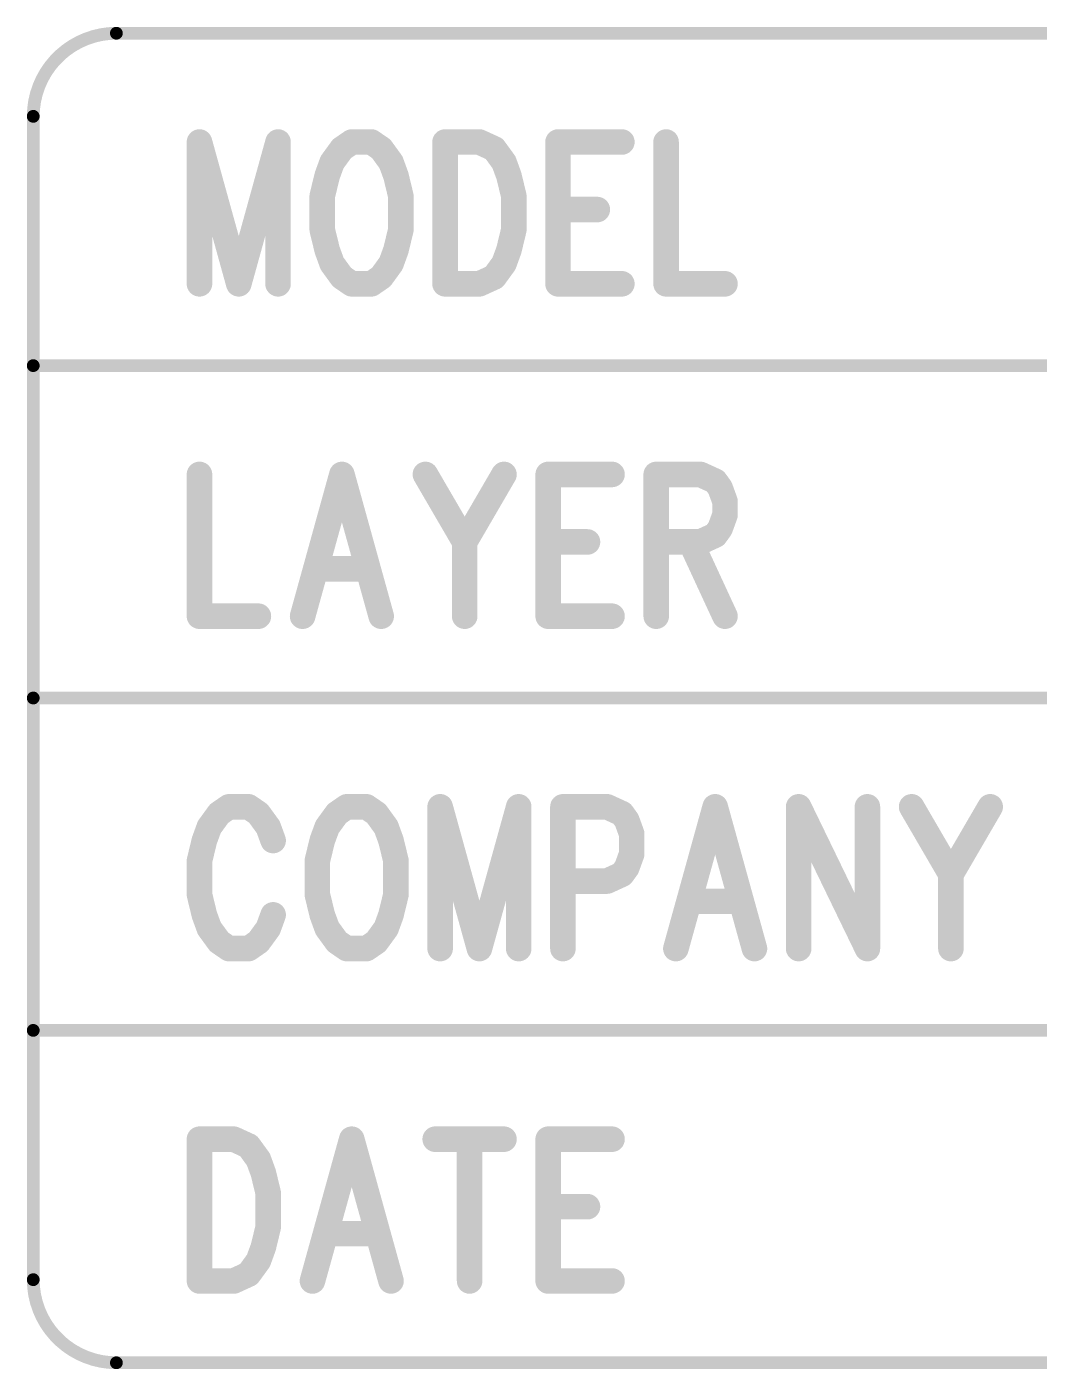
# Model space of a CAD drawing. Extents: x 100 to 156, y 84.7 to 174.
# Drawn here: x 99.95 to 107.87, y 84.65 to 95.15 of the extents above; entities that cross this region are included whole.
import ezdxf

# ---------------------------------------------------------------- set-up
doc = ezdxf.new("R2010")
doc.units = 0
doc.layers.get('0').update_dxf_attribs({"linetype": 'CONTINUOUS'})
doc.layers.add('MASK-BOTTOM_PHO', color=4, linetype='CONTINUOUS')
doc.layers.add('SILK-BOTTOM_PHO', color=5, linetype='CONTINUOUS')

# ---------------------------------------------------------------- blocks, each defined once
blk = doc.blocks.new('ROUND_1')
at = {"const_width": 0.050038}
blk.add_lwpolyline([(-0.025018, 0, 1), (0.025018, 0, 1)], format="xyb", close=True, dxfattribs=at)
blk = doc.blocks.new('ROUND_6')
at = {"const_width": 0.099948}
blk.add_lwpolyline([(-0.049974, 0, 1), (0.049974, 0, 1)], format="xyb", close=True, dxfattribs=at)

msp = doc.modelspace()

# ---------------------------------------------------------------- linework, layer by layer
at = {"layer": 'MASK-BOTTOM_PHO', "const_width": 0.100076}
for points in [[(100.65004, 95.099886, 0.4142136), (100.000054, 94.4499)], [(100.000054, 85.350096, 0.4142136), (100.65004, 84.70011)]]:
    msp.add_lwpolyline(points, format="xyb", dxfattribs=at)
at = {"layer": 'MASK-BOTTOM_PHO'}
for points, const_width in [([(155.24988, 95.099886), (100.65004, 95.099886)], 0.100076), ([(100.000054, 94.4499), (100.000054, 85.350096)], 0.100076), ([(101.300026, 94.248986), (101.300026, 93.139768)], 0.199898), ([(101.300026, 94.248986), (101.607366, 93.139768)], 0.199898), ([(101.914452, 94.248986), (101.607366, 93.139768)], 0.199898), ([(101.914452, 94.248986), (101.914452, 93.139768)], 0.199898), ([(102.413816, 94.196154), (102.337108, 94.09049)], 0.199898), ([(102.490778, 94.248986), (102.413816, 94.196154)], 0.199898), ([(102.644194, 94.248986), (102.490778, 94.248986)], 0.199898), ([(102.721156, 94.196154), (102.644194, 94.248986)], 0.199898), ([(102.797864, 94.09049), (102.721156, 94.196154)], 0.199898), ([(103.22052, 94.248986), (103.22052, 93.139768)], 0.199898), ([(103.22052, 94.248986), (103.489252, 94.248986)], 0.199898), ([(103.489252, 94.248986), (103.604568, 94.196154)], 0.199898), ([(103.604568, 94.196154), (103.681276, 94.09049)], 0.199898), ([(104.103932, 94.248986), (104.103932, 93.139768)], 0.199898), ([(104.103932, 94.248986), (104.603296, 94.248986)], 0.199898), ([(104.94899, 94.248986), (104.94899, 93.139768)], 0.199898), ([(102.337108, 94.09049), (102.298754, 93.984826)], 0.199898), ([(102.836472, 93.984826), (102.797864, 94.09049)], 0.199898), ([(103.681276, 94.09049), (103.719884, 93.984826)], 0.199898), ([(102.298754, 93.984826), (102.260146, 93.82633)], 0.199898), ([(102.874826, 93.82633), (102.836472, 93.984826)], 0.199898), ([(103.719884, 93.984826), (103.758238, 93.82633)], 0.199898), ([(102.260146, 93.82633), (102.260146, 93.562424)], 0.199898), ([(102.874826, 93.562424), (102.874826, 93.82633)], 0.199898), ([(103.758238, 93.82633), (103.758238, 93.562424)], 0.199898), ([(104.103932, 93.720666), (104.411018, 93.720666)], 0.199898), ([(102.260146, 93.562424), (102.298754, 93.403928)], 0.199898), ([(102.836472, 93.403928), (102.874826, 93.562424)], 0.199898), ([(103.758238, 93.562424), (103.719884, 93.403928)], 0.199898), ([(102.298754, 93.403928), (102.337108, 93.298264)], 0.199898), ([(102.797864, 93.298264), (102.836472, 93.403928)], 0.199898), ([(103.719884, 93.403928), (103.681276, 93.298264)], 0.199898), ([(102.337108, 93.298264), (102.413816, 93.1926)], 0.199898), ([(102.721156, 93.1926), (102.797864, 93.298264)], 0.199898), ([(103.681276, 93.298264), (103.604568, 93.1926)], 0.199898), ([(102.413816, 93.1926), (102.490778, 93.139768)], 0.199898), ([(102.490778, 93.139768), (102.644194, 93.139768)], 0.199898), ([(102.644194, 93.139768), (102.721156, 93.1926)], 0.199898), ([(103.489252, 93.139768), (103.22052, 93.139768)], 0.199898), ([(103.604568, 93.1926), (103.489252, 93.139768)], 0.199898), ([(104.103932, 93.139768), (104.603296, 93.139768)], 0.199898), ([(104.94899, 93.139768), (105.409746, 93.139768)], 0.199898), ([(140.949934, 92.499942), (100.000054, 92.499942)], 0.100076), ([(101.300026, 91.648788), (101.300026, 90.539824)], 0.199898), ([(102.413816, 91.648788), (102.106476, 90.539824)], 0.199898), ([(102.413816, 91.648788), (102.721156, 90.539824)], 0.199898), ([(103.06685, 91.648788), (103.37419, 91.120722)], 0.199898), ([(103.681276, 91.648788), (103.37419, 91.120722)], 0.199898), ([(104.02697, 91.648788), (104.02697, 90.539824)], 0.199898), ([(104.02697, 91.648788), (104.526334, 91.648788)], 0.199898), ([(104.872028, 91.648788), (104.872028, 90.539824)], 0.199898), ([(104.872028, 91.648788), (105.217722, 91.648788)], 0.199898), ([(105.217722, 91.648788), (105.333038, 91.59621)], 0.199898), ([(105.333038, 91.59621), (105.371392, 91.543378)], 0.199898), ([(105.371392, 91.543378), (105.409746, 91.437714)], 0.199898), ([(105.409746, 91.437714), (105.409746, 91.33205)], 0.199898), ([(105.409746, 91.33205), (105.371392, 91.226386)], 0.199898), ([(105.333038, 91.173554), (105.217722, 91.120722)], 0.199898), ([(105.371392, 91.226386), (105.333038, 91.173554)], 0.199898), ([(103.37419, 91.120722), (103.37419, 90.539824)], 0.199898), ([(104.02697, 91.120722), (104.33431, 91.120722)], 0.199898), ([(105.217722, 91.120722), (104.872028, 91.120722)], 0.199898), ([(105.141014, 91.120722), (105.409746, 90.539824)], 0.199898), ([(102.221792, 90.909648), (102.60584, 90.909648)], 0.199898), ([(101.300026, 90.539824), (101.760782, 90.539824)], 0.199898), ([(104.02697, 90.539824), (104.526334, 90.539824)], 0.199898), ([(140.949934, 89.899998), (100.000054, 89.899998)], 0.100076), ([(101.530404, 89.048844), (101.453696, 88.996012)], 0.199898), ([(101.684074, 89.048844), (101.530404, 89.048844)], 0.199898), ([(101.760782, 88.996012), (101.684074, 89.048844)], 0.199898), ([(102.45217, 89.048844), (102.375462, 88.996012)], 0.199898), ([(102.60584, 89.048844), (102.45217, 89.048844)], 0.199898), ([(102.682802, 88.996012), (102.60584, 89.048844)], 0.199898), ([(103.182166, 89.048844), (103.182166, 87.93988)], 0.199898), ([(103.182166, 89.048844), (103.489252, 87.93988)], 0.199898), ([(103.796592, 89.048844), (103.489252, 87.93988)], 0.199898), ([(103.796592, 89.048844), (103.796592, 87.93988)], 0.199898), ([(104.142286, 89.048844), (104.142286, 87.93988)], 0.199898), ([(104.142286, 89.048844), (104.48798, 89.048844)], 0.199898), ([(104.48798, 89.048844), (104.603296, 88.996012)], 0.199898), ([(105.333038, 89.048844), (105.025698, 87.93988)], 0.199898), ([(105.333038, 89.048844), (105.640124, 87.93988)], 0.199898), ([(105.985818, 89.048844), (105.985818, 87.93988)], 0.199898), ([(105.985818, 89.048844), (106.523536, 87.93988)], 0.199898), ([(106.523536, 89.048844), (106.523536, 87.93988)], 0.199898), ([(106.86923, 89.048844), (107.17657, 88.520778)], 0.199898), ([(107.48391, 89.048844), (107.17657, 88.520778)], 0.199898), ([(101.453696, 88.996012), (101.376734, 88.890348)], 0.199898), ([(101.837744, 88.890348), (101.760782, 88.996012)], 0.199898), ([(102.375462, 88.996012), (102.298754, 88.890348)], 0.199898), ([(102.75951, 88.890348), (102.682802, 88.996012)], 0.199898), ([(104.603296, 88.996012), (104.64165, 88.94318)], 0.199898), ([(104.64165, 88.94318), (104.680004, 88.83777)], 0.199898), ([(101.376734, 88.890348), (101.33838, 88.784938)], 0.199898), ([(101.876098, 88.784938), (101.837744, 88.890348)], 0.199898), ([(102.298754, 88.890348), (102.260146, 88.784938)], 0.199898), ([(102.797864, 88.784938), (102.75951, 88.890348)], 0.199898), ([(104.680004, 88.83777), (104.680004, 88.679274)], 0.199898), ([(101.33838, 88.784938), (101.300026, 88.626442)], 0.199898), ([(102.260146, 88.784938), (102.221792, 88.626442)], 0.199898), ([(102.836472, 88.626442), (102.797864, 88.784938)], 0.199898), ([(101.300026, 88.626442), (101.300026, 88.362282)], 0.199898), ([(102.221792, 88.626442), (102.221792, 88.362282)], 0.199898), ([(102.836472, 88.362282), (102.836472, 88.626442)], 0.199898), ([(104.680004, 88.679274), (104.64165, 88.57361)], 0.199898), ([(104.603296, 88.520778), (104.48798, 88.467946)], 0.199898), ([(104.64165, 88.57361), (104.603296, 88.520778)], 0.199898), ([(107.17657, 88.520778), (107.17657, 87.93988)], 0.199898), ([(104.48798, 88.467946), (104.142286, 88.467946)], 0.199898), ([(101.300026, 88.362282), (101.33838, 88.203786)], 0.199898), ([(102.221792, 88.362282), (102.260146, 88.203786)], 0.199898), ([(102.797864, 88.203786), (102.836472, 88.362282)], 0.199898), ([(105.141014, 88.30945), (105.525062, 88.30945)], 0.199898), ([(101.33838, 88.203786), (101.376734, 88.098376)], 0.199898), ([(101.837744, 88.098376), (101.876098, 88.203786)], 0.199898), ([(102.260146, 88.203786), (102.298754, 88.098376)], 0.199898), ([(102.75951, 88.098376), (102.797864, 88.203786)], 0.199898), ([(101.376734, 88.098376), (101.453696, 87.992712)], 0.199898), ([(101.760782, 87.992712), (101.837744, 88.098376)], 0.199898), ([(102.298754, 88.098376), (102.375462, 87.992712)], 0.199898), ([(102.682802, 87.992712), (102.75951, 88.098376)], 0.199898), ([(101.453696, 87.992712), (101.530404, 87.93988)], 0.199898), ([(101.530404, 87.93988), (101.684074, 87.93988)], 0.199898), ([(101.684074, 87.93988), (101.760782, 87.992712)], 0.199898), ([(102.375462, 87.992712), (102.45217, 87.93988)], 0.199898), ([(102.45217, 87.93988), (102.60584, 87.93988)], 0.199898), ([(102.60584, 87.93988), (102.682802, 87.992712)], 0.199898), ([(140.949934, 87.300054), (100.000054, 87.300054)], 0.100076), ([(101.300026, 86.4489), (101.300026, 85.339936)], 0.199898), ([(101.300026, 86.4489), (101.568758, 86.4489)], 0.199898), ([(101.568758, 86.4489), (101.684074, 86.396068)], 0.199898), ([(102.490778, 86.4489), (102.183438, 85.339936)], 0.199898), ([(102.490778, 86.4489), (102.797864, 85.339936)], 0.199898), ([(103.143558, 86.4489), (103.681276, 86.4489)], 0.199898), ([(103.412544, 86.4489), (103.412544, 85.339936)], 0.199898), ([(104.02697, 86.4489), (104.02697, 85.339936)], 0.199898), ([(104.02697, 86.4489), (104.526334, 86.4489)], 0.199898), ([(101.684074, 86.396068), (101.760782, 86.290404)], 0.199898), ([(101.760782, 86.290404), (101.79939, 86.18474)], 0.199898), ([(101.79939, 86.18474), (101.837744, 86.026498)], 0.199898), ([(101.837744, 86.026498), (101.837744, 85.762338)], 0.199898), ([(104.02697, 85.920834), (104.33431, 85.920834)], 0.199898), ([(101.837744, 85.762338), (101.79939, 85.603842)], 0.199898), ([(102.298754, 85.709506), (102.682802, 85.709506)], 0.199898), ([(101.79939, 85.603842), (101.760782, 85.498178)], 0.199898), ([(101.760782, 85.498178), (101.684074, 85.392768)], 0.199898), ([(101.684074, 85.392768), (101.568758, 85.339936)], 0.199898), ([(101.568758, 85.339936), (101.300026, 85.339936)], 0.199898), ([(104.02697, 85.339936), (104.526334, 85.339936)], 0.199898), ([(100.65004, 84.70011), (155.24988, 84.70011)], 0.100076)]:
    msp.add_lwpolyline(points, dxfattribs=dict(at, const_width=const_width))
at = {"layer": 'SILK-BOTTOM_PHO', "const_width": 0.100076}
for points in [[(100.65004, 95.099886, 0.4142136), (100.000054, 94.4499)], [(100.000054, 85.350096, 0.4142136), (100.65004, 84.70011)]]:
    msp.add_lwpolyline(points, format="xyb", dxfattribs=at)
at = {"layer": 'SILK-BOTTOM_PHO'}
for points, const_width in [([(155.24988, 95.099886), (100.65004, 95.099886)], 0.100076), ([(100.000054, 94.4499), (100.000054, 85.350096)], 0.100076), ([(101.300026, 94.248986), (101.300026, 93.139768)], 0.199898), ([(101.300026, 94.248986), (101.607366, 93.139768)], 0.199898), ([(101.914452, 94.248986), (101.607366, 93.139768)], 0.199898), ([(101.914452, 94.248986), (101.914452, 93.139768)], 0.199898), ([(102.413816, 94.196154), (102.337108, 94.09049)], 0.199898), ([(102.490778, 94.248986), (102.413816, 94.196154)], 0.199898), ([(102.644194, 94.248986), (102.490778, 94.248986)], 0.199898), ([(102.721156, 94.196154), (102.644194, 94.248986)], 0.199898), ([(102.797864, 94.09049), (102.721156, 94.196154)], 0.199898), ([(103.22052, 94.248986), (103.22052, 93.139768)], 0.199898), ([(103.22052, 94.248986), (103.489252, 94.248986)], 0.199898), ([(103.489252, 94.248986), (103.604568, 94.196154)], 0.199898), ([(103.604568, 94.196154), (103.681276, 94.09049)], 0.199898), ([(104.103932, 94.248986), (104.103932, 93.139768)], 0.199898), ([(104.103932, 94.248986), (104.603296, 94.248986)], 0.199898), ([(104.94899, 94.248986), (104.94899, 93.139768)], 0.199898), ([(102.337108, 94.09049), (102.298754, 93.984826)], 0.199898), ([(102.836472, 93.984826), (102.797864, 94.09049)], 0.199898), ([(103.681276, 94.09049), (103.719884, 93.984826)], 0.199898), ([(102.298754, 93.984826), (102.260146, 93.82633)], 0.199898), ([(102.874826, 93.82633), (102.836472, 93.984826)], 0.199898), ([(103.719884, 93.984826), (103.758238, 93.82633)], 0.199898), ([(102.260146, 93.82633), (102.260146, 93.562424)], 0.199898), ([(102.874826, 93.562424), (102.874826, 93.82633)], 0.199898), ([(103.758238, 93.82633), (103.758238, 93.562424)], 0.199898), ([(104.103932, 93.720666), (104.411018, 93.720666)], 0.199898), ([(102.260146, 93.562424), (102.298754, 93.403928)], 0.199898), ([(102.836472, 93.403928), (102.874826, 93.562424)], 0.199898), ([(103.758238, 93.562424), (103.719884, 93.403928)], 0.199898), ([(102.298754, 93.403928), (102.337108, 93.298264)], 0.199898), ([(102.797864, 93.298264), (102.836472, 93.403928)], 0.199898), ([(103.719884, 93.403928), (103.681276, 93.298264)], 0.199898), ([(102.337108, 93.298264), (102.413816, 93.1926)], 0.199898), ([(102.721156, 93.1926), (102.797864, 93.298264)], 0.199898), ([(103.681276, 93.298264), (103.604568, 93.1926)], 0.199898), ([(102.413816, 93.1926), (102.490778, 93.139768)], 0.199898), ([(102.490778, 93.139768), (102.644194, 93.139768)], 0.199898), ([(102.644194, 93.139768), (102.721156, 93.1926)], 0.199898), ([(103.489252, 93.139768), (103.22052, 93.139768)], 0.199898), ([(103.604568, 93.1926), (103.489252, 93.139768)], 0.199898), ([(104.103932, 93.139768), (104.603296, 93.139768)], 0.199898), ([(104.94899, 93.139768), (105.409746, 93.139768)], 0.199898), ([(140.949934, 92.499942), (100.000054, 92.499942)], 0.100076), ([(101.300026, 91.648788), (101.300026, 90.539824)], 0.199898), ([(102.413816, 91.648788), (102.106476, 90.539824)], 0.199898), ([(102.413816, 91.648788), (102.721156, 90.539824)], 0.199898), ([(103.06685, 91.648788), (103.37419, 91.120722)], 0.199898), ([(103.681276, 91.648788), (103.37419, 91.120722)], 0.199898), ([(104.02697, 91.648788), (104.02697, 90.539824)], 0.199898), ([(104.02697, 91.648788), (104.526334, 91.648788)], 0.199898), ([(104.872028, 91.648788), (104.872028, 90.539824)], 0.199898), ([(104.872028, 91.648788), (105.217722, 91.648788)], 0.199898), ([(105.217722, 91.648788), (105.333038, 91.59621)], 0.199898), ([(105.333038, 91.59621), (105.371392, 91.543378)], 0.199898), ([(105.371392, 91.543378), (105.409746, 91.437714)], 0.199898), ([(105.409746, 91.437714), (105.409746, 91.33205)], 0.199898), ([(105.409746, 91.33205), (105.371392, 91.226386)], 0.199898), ([(105.333038, 91.173554), (105.217722, 91.120722)], 0.199898), ([(105.371392, 91.226386), (105.333038, 91.173554)], 0.199898), ([(103.37419, 91.120722), (103.37419, 90.539824)], 0.199898), ([(104.02697, 91.120722), (104.33431, 91.120722)], 0.199898), ([(105.217722, 91.120722), (104.872028, 91.120722)], 0.199898), ([(105.141014, 91.120722), (105.409746, 90.539824)], 0.199898), ([(102.221792, 90.909648), (102.60584, 90.909648)], 0.199898), ([(101.300026, 90.539824), (101.760782, 90.539824)], 0.199898), ([(104.02697, 90.539824), (104.526334, 90.539824)], 0.199898), ([(140.949934, 89.899998), (100.000054, 89.899998)], 0.100076), ([(101.530404, 89.048844), (101.453696, 88.996012)], 0.199898), ([(101.684074, 89.048844), (101.530404, 89.048844)], 0.199898), ([(101.760782, 88.996012), (101.684074, 89.048844)], 0.199898), ([(102.45217, 89.048844), (102.375462, 88.996012)], 0.199898), ([(102.60584, 89.048844), (102.45217, 89.048844)], 0.199898), ([(102.682802, 88.996012), (102.60584, 89.048844)], 0.199898), ([(103.182166, 89.048844), (103.182166, 87.93988)], 0.199898), ([(103.182166, 89.048844), (103.489252, 87.93988)], 0.199898), ([(103.796592, 89.048844), (103.489252, 87.93988)], 0.199898), ([(103.796592, 89.048844), (103.796592, 87.93988)], 0.199898), ([(104.142286, 89.048844), (104.142286, 87.93988)], 0.199898), ([(104.142286, 89.048844), (104.48798, 89.048844)], 0.199898), ([(104.48798, 89.048844), (104.603296, 88.996012)], 0.199898), ([(105.333038, 89.048844), (105.025698, 87.93988)], 0.199898), ([(105.333038, 89.048844), (105.640124, 87.93988)], 0.199898), ([(105.985818, 89.048844), (105.985818, 87.93988)], 0.199898), ([(105.985818, 89.048844), (106.523536, 87.93988)], 0.199898), ([(106.523536, 89.048844), (106.523536, 87.93988)], 0.199898), ([(106.86923, 89.048844), (107.17657, 88.520778)], 0.199898), ([(107.48391, 89.048844), (107.17657, 88.520778)], 0.199898), ([(101.453696, 88.996012), (101.376734, 88.890348)], 0.199898), ([(101.837744, 88.890348), (101.760782, 88.996012)], 0.199898), ([(102.375462, 88.996012), (102.298754, 88.890348)], 0.199898), ([(102.75951, 88.890348), (102.682802, 88.996012)], 0.199898), ([(104.603296, 88.996012), (104.64165, 88.94318)], 0.199898), ([(104.64165, 88.94318), (104.680004, 88.83777)], 0.199898), ([(101.376734, 88.890348), (101.33838, 88.784938)], 0.199898), ([(101.876098, 88.784938), (101.837744, 88.890348)], 0.199898), ([(102.298754, 88.890348), (102.260146, 88.784938)], 0.199898), ([(102.797864, 88.784938), (102.75951, 88.890348)], 0.199898), ([(104.680004, 88.83777), (104.680004, 88.679274)], 0.199898), ([(101.33838, 88.784938), (101.300026, 88.626442)], 0.199898), ([(102.260146, 88.784938), (102.221792, 88.626442)], 0.199898), ([(102.836472, 88.626442), (102.797864, 88.784938)], 0.199898), ([(101.300026, 88.626442), (101.300026, 88.362282)], 0.199898), ([(102.221792, 88.626442), (102.221792, 88.362282)], 0.199898), ([(102.836472, 88.362282), (102.836472, 88.626442)], 0.199898), ([(104.680004, 88.679274), (104.64165, 88.57361)], 0.199898), ([(104.603296, 88.520778), (104.48798, 88.467946)], 0.199898), ([(104.64165, 88.57361), (104.603296, 88.520778)], 0.199898), ([(107.17657, 88.520778), (107.17657, 87.93988)], 0.199898), ([(104.48798, 88.467946), (104.142286, 88.467946)], 0.199898), ([(101.300026, 88.362282), (101.33838, 88.203786)], 0.199898), ([(102.221792, 88.362282), (102.260146, 88.203786)], 0.199898), ([(102.797864, 88.203786), (102.836472, 88.362282)], 0.199898), ([(105.141014, 88.30945), (105.525062, 88.30945)], 0.199898), ([(101.33838, 88.203786), (101.376734, 88.098376)], 0.199898), ([(101.837744, 88.098376), (101.876098, 88.203786)], 0.199898), ([(102.260146, 88.203786), (102.298754, 88.098376)], 0.199898), ([(102.75951, 88.098376), (102.797864, 88.203786)], 0.199898), ([(101.376734, 88.098376), (101.453696, 87.992712)], 0.199898), ([(101.760782, 87.992712), (101.837744, 88.098376)], 0.199898), ([(102.298754, 88.098376), (102.375462, 87.992712)], 0.199898), ([(102.682802, 87.992712), (102.75951, 88.098376)], 0.199898), ([(101.453696, 87.992712), (101.530404, 87.93988)], 0.199898), ([(101.530404, 87.93988), (101.684074, 87.93988)], 0.199898), ([(101.684074, 87.93988), (101.760782, 87.992712)], 0.199898), ([(102.375462, 87.992712), (102.45217, 87.93988)], 0.199898), ([(102.45217, 87.93988), (102.60584, 87.93988)], 0.199898), ([(102.60584, 87.93988), (102.682802, 87.992712)], 0.199898), ([(140.949934, 87.300054), (100.000054, 87.300054)], 0.100076), ([(101.300026, 86.4489), (101.300026, 85.339936)], 0.199898), ([(101.300026, 86.4489), (101.568758, 86.4489)], 0.199898), ([(101.568758, 86.4489), (101.684074, 86.396068)], 0.199898), ([(102.490778, 86.4489), (102.183438, 85.339936)], 0.199898), ([(102.490778, 86.4489), (102.797864, 85.339936)], 0.199898), ([(103.143558, 86.4489), (103.681276, 86.4489)], 0.199898), ([(103.412544, 86.4489), (103.412544, 85.339936)], 0.199898), ([(104.02697, 86.4489), (104.02697, 85.339936)], 0.199898), ([(104.02697, 86.4489), (104.526334, 86.4489)], 0.199898), ([(101.684074, 86.396068), (101.760782, 86.290404)], 0.199898), ([(101.760782, 86.290404), (101.79939, 86.18474)], 0.199898), ([(101.79939, 86.18474), (101.837744, 86.026498)], 0.199898), ([(101.837744, 86.026498), (101.837744, 85.762338)], 0.199898), ([(104.02697, 85.920834), (104.33431, 85.920834)], 0.199898), ([(101.837744, 85.762338), (101.79939, 85.603842)], 0.199898), ([(102.298754, 85.709506), (102.682802, 85.709506)], 0.199898), ([(101.79939, 85.603842), (101.760782, 85.498178)], 0.199898), ([(101.760782, 85.498178), (101.684074, 85.392768)], 0.199898), ([(101.684074, 85.392768), (101.568758, 85.339936)], 0.199898), ([(101.568758, 85.339936), (101.300026, 85.339936)], 0.199898), ([(104.02697, 85.339936), (104.526334, 85.339936)], 0.199898), ([(100.65004, 84.70011), (155.24988, 84.70011)], 0.100076)]:
    msp.add_lwpolyline(points, dxfattribs=dict(at, const_width=const_width))

# ---------------------------------------------------------------- block references
at = {"layer": 'MASK-BOTTOM_PHO'}
for name, p in [('ROUND_1', (100.65004, 95.099886)), ('ROUND_1', (100.65004, 95.099886)), ('ROUND_1', (100.000054, 94.4499)), ('ROUND_1', (100.000054, 94.4499)), ('ROUND_6', (101.300026, 94.248986)), ('ROUND_6', (101.300026, 94.248986)), ('ROUND_6', (101.914452, 94.248986)), ('ROUND_6', (101.914452, 94.248986)), ('ROUND_6', (102.413816, 94.196154)), ('ROUND_6', (102.490778, 94.248986)), ('ROUND_6', (102.490778, 94.248986)), ('ROUND_6', (102.644194, 94.248986)), ('ROUND_6', (102.721156, 94.196154)), ('ROUND_6', (103.22052, 94.248986)), ('ROUND_6', (103.22052, 94.248986)), ('ROUND_6', (103.489252, 94.248986)), ('ROUND_6', (103.604568, 94.196154)), ('ROUND_6', (104.103932, 94.248986)), ('ROUND_6', (104.103932, 94.248986)), ('ROUND_6', (104.603296, 94.248986)), ('ROUND_6', (104.94899, 94.248986)), ('ROUND_6', (102.337108, 94.09049)), ('ROUND_6', (102.797864, 94.09049)), ('ROUND_6', (103.681276, 94.09049)), ('ROUND_6', (102.298754, 93.984826)), ('ROUND_6', (102.836472, 93.984826)), ('ROUND_6', (103.719884, 93.984826)), ('ROUND_6', (102.260146, 93.82633)), ('ROUND_6', (102.874826, 93.82633)), ('ROUND_6', (103.758238, 93.82633)), ('ROUND_6', (104.103932, 93.720666)), ('ROUND_6', (104.411018, 93.720666)), ('ROUND_6', (102.260146, 93.562424)), ('ROUND_6', (102.874826, 93.562424)), ('ROUND_6', (103.758238, 93.562424)), ('ROUND_6', (102.298754, 93.403928)), ('ROUND_6', (102.836472, 93.403928)), ('ROUND_6', (103.719884, 93.403928)), ('ROUND_6', (102.337108, 93.298264)), ('ROUND_6', (102.797864, 93.298264)), ('ROUND_6', (103.681276, 93.298264)), ('ROUND_6', (101.300026, 93.139768)), ('ROUND_6', (101.607366, 93.139768)), ('ROUND_6', (101.607366, 93.139768)), ('ROUND_6', (101.914452, 93.139768)), ('ROUND_6', (102.413816, 93.1926)), ('ROUND_6', (102.490778, 93.139768)), ('ROUND_6', (102.644194, 93.139768)), ('ROUND_6', (102.721156, 93.1926)), ('ROUND_6', (103.22052, 93.139768)), ('ROUND_6', (103.22052, 93.139768)), ('ROUND_6', (103.489252, 93.139768)), ('ROUND_6', (103.604568, 93.1926)), ('ROUND_6', (104.103932, 93.139768)), ('ROUND_6', (104.103932, 93.139768)), ('ROUND_6', (104.603296, 93.139768)), ('ROUND_6', (104.94899, 93.139768)), ('ROUND_6', (104.94899, 93.139768)), ('ROUND_6', (105.409746, 93.139768)), ('ROUND_1', (100.000054, 92.499942)), ('ROUND_6', (101.300026, 91.648788)), ('ROUND_6', (102.413816, 91.648788)), ('ROUND_6', (102.413816, 91.648788)), ('ROUND_6', (103.06685, 91.648788)), ('ROUND_6', (103.681276, 91.648788)), ('ROUND_6', (104.02697, 91.648788)), ('ROUND_6', (104.02697, 91.648788)), ('ROUND_6', (104.526334, 91.648788)), ('ROUND_6', (104.872028, 91.648788)), ('ROUND_6', (104.872028, 91.648788)), ('ROUND_6', (105.217722, 91.648788)), ('ROUND_6', (105.333038, 91.59621)), ('ROUND_6', (105.371392, 91.543378)), ('ROUND_6', (105.409746, 91.437714)), ('ROUND_6', (105.409746, 91.33205)), ('ROUND_6', (105.333038, 91.173554)), ('ROUND_6', (105.371392, 91.226386)), ('ROUND_6', (103.37419, 91.120722)), ('ROUND_6', (103.37419, 91.120722)), ('ROUND_6', (104.02697, 91.120722)), ('ROUND_6', (104.33431, 91.120722)), ('ROUND_6', (104.872028, 91.120722)), ('ROUND_6', (105.141014, 91.120722)), ('ROUND_6', (105.217722, 91.120722)), ('ROUND_6', (102.221792, 90.909648)), ('ROUND_6', (102.60584, 90.909648)), ('ROUND_6', (101.300026, 90.539824)), ('ROUND_6', (101.760782, 90.539824)), ('ROUND_6', (102.106476, 90.539824)), ('ROUND_6', (102.721156, 90.539824)), ('ROUND_6', (103.37419, 90.539824)), ('ROUND_6', (104.02697, 90.539824)), ('ROUND_6', (104.02697, 90.539824)), ('ROUND_6', (104.526334, 90.539824)), ('ROUND_6', (104.872028, 90.539824)), ('ROUND_6', (105.409746, 90.539824)), ('ROUND_1', (100.000054, 89.899998)), ('ROUND_6', (101.530404, 89.048844)), ('ROUND_6', (101.684074, 89.048844)), ('ROUND_6', (102.45217, 89.048844)), ('ROUND_6', (102.45217, 89.048844)), ('ROUND_6', (102.60584, 89.048844)), ('ROUND_6', (103.182166, 89.048844)), ('ROUND_6', (103.182166, 89.048844)), ('ROUND_6', (103.796592, 89.048844)), ('ROUND_6', (103.796592, 89.048844)), ('ROUND_6', (104.142286, 89.048844)), ('ROUND_6', (104.142286, 89.048844)), ('ROUND_6', (104.48798, 89.048844)), ('ROUND_6', (105.333038, 89.048844)), ('ROUND_6', (105.333038, 89.048844)), ('ROUND_6', (105.985818, 89.048844)), ('ROUND_6', (105.985818, 89.048844)), ('ROUND_6', (106.523536, 89.048844)), ('ROUND_6', (106.86923, 89.048844)), ('ROUND_6', (107.48391, 89.048844)), ('ROUND_6', (101.453696, 88.996012)), ('ROUND_6', (101.760782, 88.996012)), ('ROUND_6', (101.760782, 88.996012)), ('ROUND_6', (102.375462, 88.996012)), ('ROUND_6', (102.682802, 88.996012)), ('ROUND_6', (104.603296, 88.996012)), ('ROUND_6', (104.64165, 88.94318)), ('ROUND_6', (101.376734, 88.890348)), ('ROUND_6', (101.837744, 88.890348)), ('ROUND_6', (102.298754, 88.890348)), ('ROUND_6', (102.75951, 88.890348)), ('ROUND_6', (104.680004, 88.83777)), ('ROUND_6', (101.33838, 88.784938)), ('ROUND_6', (101.876098, 88.784938)), ('ROUND_6', (102.260146, 88.784938)), ('ROUND_6', (102.797864, 88.784938)), ('ROUND_6', (101.300026, 88.626442)), ('ROUND_6', (102.221792, 88.626442)), ('ROUND_6', (102.836472, 88.626442)), ('ROUND_6', (104.680004, 88.679274)), ('ROUND_6', (104.603296, 88.520778)), ('ROUND_6', (104.64165, 88.57361)), ('ROUND_6', (107.17657, 88.520778)), ('ROUND_6', (107.17657, 88.520778)), ('ROUND_6', (104.142286, 88.467946)), ('ROUND_6', (104.48798, 88.467946)), ('ROUND_6', (101.300026, 88.362282)), ('ROUND_6', (102.221792, 88.362282)), ('ROUND_6', (102.836472, 88.362282)), ('ROUND_6', (105.141014, 88.30945)), ('ROUND_6', (105.525062, 88.30945)), ('ROUND_6', (101.33838, 88.203786)), ('ROUND_6', (101.876098, 88.203786)), ('ROUND_6', (102.260146, 88.203786)), ('ROUND_6', (102.797864, 88.203786)), ('ROUND_6', (101.376734, 88.098376)), ('ROUND_6', (101.837744, 88.098376)), ('ROUND_6', (102.298754, 88.098376)), ('ROUND_6', (102.75951, 88.098376)), ('ROUND_6', (101.453696, 87.992712)), ('ROUND_6', (101.530404, 87.93988)), ('ROUND_6', (101.684074, 87.93988)), ('ROUND_6', (101.760782, 87.992712)), ('ROUND_6', (101.760782, 87.992712)), ('ROUND_6', (102.375462, 87.992712)), ('ROUND_6', (102.45217, 87.93988)), ('ROUND_6', (102.60584, 87.93988)), ('ROUND_6', (102.682802, 87.992712)), ('ROUND_6', (103.182166, 87.93988)), ('ROUND_6', (103.489252, 87.93988)), ('ROUND_6', (103.489252, 87.93988)), ('ROUND_6', (103.796592, 87.93988)), ('ROUND_6', (104.142286, 87.93988)), ('ROUND_6', (105.025698, 87.93988)), ('ROUND_6', (105.640124, 87.93988)), ('ROUND_6', (105.985818, 87.93988)), ('ROUND_6', (106.523536, 87.93988)), ('ROUND_6', (106.523536, 87.93988)), ('ROUND_6', (107.17657, 87.93988)), ('ROUND_1', (100.000054, 87.300054)), ('ROUND_6', (101.300026, 86.4489)), ('ROUND_6', (101.300026, 86.4489)), ('ROUND_6', (101.568758, 86.4489)), ('ROUND_6', (102.490778, 86.4489)), ('ROUND_6', (102.490778, 86.4489)), ('ROUND_6', (103.143558, 86.4489)), ('ROUND_6', (103.412544, 86.4489)), ('ROUND_6', (103.681276, 86.4489)), ('ROUND_6', (104.02697, 86.4489)), ('ROUND_6', (104.02697, 86.4489)), ('ROUND_6', (104.526334, 86.4489)), ('ROUND_6', (101.684074, 86.396068)), ('ROUND_6', (101.760782, 86.290404)), ('ROUND_6', (101.760782, 86.290404)), ('ROUND_6', (101.79939, 86.18474)), ('ROUND_6', (101.837744, 86.026498)), ('ROUND_6', (104.02697, 85.920834)), ('ROUND_6', (104.33431, 85.920834)), ('ROUND_6', (101.837744, 85.762338)), ('ROUND_6', (102.298754, 85.709506)), ('ROUND_6', (102.682802, 85.709506)), ('ROUND_6', (101.79939, 85.603842)), ('ROUND_6', (101.760782, 85.498178)), ('ROUND_6', (101.760782, 85.498178)), ('ROUND_6', (101.684074, 85.392768)), ('ROUND_1', (100.000054, 85.350096)), ('ROUND_1', (100.000054, 85.350096)), ('ROUND_6', (101.300026, 85.339936)), ('ROUND_6', (101.300026, 85.339936)), ('ROUND_6', (101.568758, 85.339936)), ('ROUND_6', (102.183438, 85.339936)), ('ROUND_6', (102.797864, 85.339936)), ('ROUND_6', (103.412544, 85.339936)), ('ROUND_6', (104.02697, 85.339936)), ('ROUND_6', (104.02697, 85.339936)), ('ROUND_6', (104.526334, 85.339936)), ('ROUND_1', (100.65004, 84.70011)), ('ROUND_1', (100.65004, 84.70011))]:
    msp.add_blockref(name, p, dxfattribs=at)
at = {"layer": 'SILK-BOTTOM_PHO'}
for name, p in [('ROUND_1', (100.65004, 95.099886)), ('ROUND_1', (100.65004, 95.099886)), ('ROUND_1', (100.000054, 94.4499)), ('ROUND_1', (100.000054, 94.4499)), ('ROUND_6', (101.300026, 94.248986)), ('ROUND_6', (101.300026, 94.248986)), ('ROUND_6', (101.914452, 94.248986)), ('ROUND_6', (101.914452, 94.248986)), ('ROUND_6', (102.413816, 94.196154)), ('ROUND_6', (102.490778, 94.248986)), ('ROUND_6', (102.490778, 94.248986)), ('ROUND_6', (102.644194, 94.248986)), ('ROUND_6', (102.721156, 94.196154)), ('ROUND_6', (103.22052, 94.248986)), ('ROUND_6', (103.22052, 94.248986)), ('ROUND_6', (103.489252, 94.248986)), ('ROUND_6', (103.604568, 94.196154)), ('ROUND_6', (104.103932, 94.248986)), ('ROUND_6', (104.103932, 94.248986)), ('ROUND_6', (104.603296, 94.248986)), ('ROUND_6', (104.94899, 94.248986)), ('ROUND_6', (102.337108, 94.09049)), ('ROUND_6', (102.797864, 94.09049)), ('ROUND_6', (103.681276, 94.09049)), ('ROUND_6', (102.298754, 93.984826)), ('ROUND_6', (102.836472, 93.984826)), ('ROUND_6', (103.719884, 93.984826)), ('ROUND_6', (102.260146, 93.82633)), ('ROUND_6', (102.874826, 93.82633)), ('ROUND_6', (103.758238, 93.82633)), ('ROUND_6', (104.103932, 93.720666)), ('ROUND_6', (104.411018, 93.720666)), ('ROUND_6', (102.260146, 93.562424)), ('ROUND_6', (102.874826, 93.562424)), ('ROUND_6', (103.758238, 93.562424)), ('ROUND_6', (102.298754, 93.403928)), ('ROUND_6', (102.836472, 93.403928)), ('ROUND_6', (103.719884, 93.403928)), ('ROUND_6', (102.337108, 93.298264)), ('ROUND_6', (102.797864, 93.298264)), ('ROUND_6', (103.681276, 93.298264)), ('ROUND_6', (101.300026, 93.139768)), ('ROUND_6', (101.607366, 93.139768)), ('ROUND_6', (101.607366, 93.139768)), ('ROUND_6', (101.914452, 93.139768)), ('ROUND_6', (102.413816, 93.1926)), ('ROUND_6', (102.490778, 93.139768)), ('ROUND_6', (102.644194, 93.139768)), ('ROUND_6', (102.721156, 93.1926)), ('ROUND_6', (103.22052, 93.139768)), ('ROUND_6', (103.22052, 93.139768)), ('ROUND_6', (103.489252, 93.139768)), ('ROUND_6', (103.604568, 93.1926)), ('ROUND_6', (104.103932, 93.139768)), ('ROUND_6', (104.103932, 93.139768)), ('ROUND_6', (104.603296, 93.139768)), ('ROUND_6', (104.94899, 93.139768)), ('ROUND_6', (104.94899, 93.139768)), ('ROUND_6', (105.409746, 93.139768)), ('ROUND_1', (100.000054, 92.499942)), ('ROUND_6', (101.300026, 91.648788)), ('ROUND_6', (102.413816, 91.648788)), ('ROUND_6', (102.413816, 91.648788)), ('ROUND_6', (103.06685, 91.648788)), ('ROUND_6', (103.681276, 91.648788)), ('ROUND_6', (104.02697, 91.648788)), ('ROUND_6', (104.02697, 91.648788)), ('ROUND_6', (104.526334, 91.648788)), ('ROUND_6', (104.872028, 91.648788)), ('ROUND_6', (104.872028, 91.648788)), ('ROUND_6', (105.217722, 91.648788)), ('ROUND_6', (105.333038, 91.59621)), ('ROUND_6', (105.371392, 91.543378)), ('ROUND_6', (105.409746, 91.437714)), ('ROUND_6', (105.409746, 91.33205)), ('ROUND_6', (105.333038, 91.173554)), ('ROUND_6', (105.371392, 91.226386)), ('ROUND_6', (103.37419, 91.120722)), ('ROUND_6', (103.37419, 91.120722)), ('ROUND_6', (104.02697, 91.120722)), ('ROUND_6', (104.33431, 91.120722)), ('ROUND_6', (104.872028, 91.120722)), ('ROUND_6', (105.141014, 91.120722)), ('ROUND_6', (105.217722, 91.120722)), ('ROUND_6', (102.221792, 90.909648)), ('ROUND_6', (102.60584, 90.909648)), ('ROUND_6', (101.300026, 90.539824)), ('ROUND_6', (101.760782, 90.539824)), ('ROUND_6', (102.106476, 90.539824)), ('ROUND_6', (102.721156, 90.539824)), ('ROUND_6', (103.37419, 90.539824)), ('ROUND_6', (104.02697, 90.539824)), ('ROUND_6', (104.02697, 90.539824)), ('ROUND_6', (104.526334, 90.539824)), ('ROUND_6', (104.872028, 90.539824)), ('ROUND_6', (105.409746, 90.539824)), ('ROUND_1', (100.000054, 89.899998)), ('ROUND_6', (101.530404, 89.048844)), ('ROUND_6', (101.684074, 89.048844)), ('ROUND_6', (102.45217, 89.048844)), ('ROUND_6', (102.45217, 89.048844)), ('ROUND_6', (102.60584, 89.048844)), ('ROUND_6', (103.182166, 89.048844)), ('ROUND_6', (103.182166, 89.048844)), ('ROUND_6', (103.796592, 89.048844)), ('ROUND_6', (103.796592, 89.048844)), ('ROUND_6', (104.142286, 89.048844)), ('ROUND_6', (104.142286, 89.048844)), ('ROUND_6', (104.48798, 89.048844)), ('ROUND_6', (105.333038, 89.048844)), ('ROUND_6', (105.333038, 89.048844)), ('ROUND_6', (105.985818, 89.048844)), ('ROUND_6', (105.985818, 89.048844)), ('ROUND_6', (106.523536, 89.048844)), ('ROUND_6', (106.86923, 89.048844)), ('ROUND_6', (107.48391, 89.048844)), ('ROUND_6', (101.453696, 88.996012)), ('ROUND_6', (101.760782, 88.996012)), ('ROUND_6', (101.760782, 88.996012)), ('ROUND_6', (102.375462, 88.996012)), ('ROUND_6', (102.682802, 88.996012)), ('ROUND_6', (104.603296, 88.996012)), ('ROUND_6', (104.64165, 88.94318)), ('ROUND_6', (101.376734, 88.890348)), ('ROUND_6', (101.837744, 88.890348)), ('ROUND_6', (102.298754, 88.890348)), ('ROUND_6', (102.75951, 88.890348)), ('ROUND_6', (104.680004, 88.83777)), ('ROUND_6', (101.33838, 88.784938)), ('ROUND_6', (101.876098, 88.784938)), ('ROUND_6', (102.260146, 88.784938)), ('ROUND_6', (102.797864, 88.784938)), ('ROUND_6', (101.300026, 88.626442)), ('ROUND_6', (102.221792, 88.626442)), ('ROUND_6', (102.836472, 88.626442)), ('ROUND_6', (104.680004, 88.679274)), ('ROUND_6', (104.603296, 88.520778)), ('ROUND_6', (104.64165, 88.57361)), ('ROUND_6', (107.17657, 88.520778)), ('ROUND_6', (107.17657, 88.520778)), ('ROUND_6', (104.142286, 88.467946)), ('ROUND_6', (104.48798, 88.467946)), ('ROUND_6', (101.300026, 88.362282)), ('ROUND_6', (102.221792, 88.362282)), ('ROUND_6', (102.836472, 88.362282)), ('ROUND_6', (105.141014, 88.30945)), ('ROUND_6', (105.525062, 88.30945)), ('ROUND_6', (101.33838, 88.203786)), ('ROUND_6', (101.876098, 88.203786)), ('ROUND_6', (102.260146, 88.203786)), ('ROUND_6', (102.797864, 88.203786)), ('ROUND_6', (101.376734, 88.098376)), ('ROUND_6', (101.837744, 88.098376)), ('ROUND_6', (102.298754, 88.098376)), ('ROUND_6', (102.75951, 88.098376)), ('ROUND_6', (101.453696, 87.992712)), ('ROUND_6', (101.530404, 87.93988)), ('ROUND_6', (101.684074, 87.93988)), ('ROUND_6', (101.760782, 87.992712)), ('ROUND_6', (101.760782, 87.992712)), ('ROUND_6', (102.375462, 87.992712)), ('ROUND_6', (102.45217, 87.93988)), ('ROUND_6', (102.60584, 87.93988)), ('ROUND_6', (102.682802, 87.992712)), ('ROUND_6', (103.182166, 87.93988)), ('ROUND_6', (103.489252, 87.93988)), ('ROUND_6', (103.489252, 87.93988)), ('ROUND_6', (103.796592, 87.93988)), ('ROUND_6', (104.142286, 87.93988)), ('ROUND_6', (105.025698, 87.93988)), ('ROUND_6', (105.640124, 87.93988)), ('ROUND_6', (105.985818, 87.93988)), ('ROUND_6', (106.523536, 87.93988)), ('ROUND_6', (106.523536, 87.93988)), ('ROUND_6', (107.17657, 87.93988)), ('ROUND_1', (100.000054, 87.300054)), ('ROUND_6', (101.300026, 86.4489)), ('ROUND_6', (101.300026, 86.4489)), ('ROUND_6', (101.568758, 86.4489)), ('ROUND_6', (102.490778, 86.4489)), ('ROUND_6', (102.490778, 86.4489)), ('ROUND_6', (103.143558, 86.4489)), ('ROUND_6', (103.412544, 86.4489)), ('ROUND_6', (103.681276, 86.4489)), ('ROUND_6', (104.02697, 86.4489)), ('ROUND_6', (104.02697, 86.4489)), ('ROUND_6', (104.526334, 86.4489)), ('ROUND_6', (101.684074, 86.396068)), ('ROUND_6', (101.760782, 86.290404)), ('ROUND_6', (101.760782, 86.290404)), ('ROUND_6', (101.79939, 86.18474)), ('ROUND_6', (101.837744, 86.026498)), ('ROUND_6', (104.02697, 85.920834)), ('ROUND_6', (104.33431, 85.920834)), ('ROUND_6', (101.837744, 85.762338)), ('ROUND_6', (102.298754, 85.709506)), ('ROUND_6', (102.682802, 85.709506)), ('ROUND_6', (101.79939, 85.603842)), ('ROUND_6', (101.760782, 85.498178)), ('ROUND_6', (101.760782, 85.498178)), ('ROUND_6', (101.684074, 85.392768)), ('ROUND_1', (100.000054, 85.350096)), ('ROUND_1', (100.000054, 85.350096)), ('ROUND_6', (101.300026, 85.339936)), ('ROUND_6', (101.300026, 85.339936)), ('ROUND_6', (101.568758, 85.339936)), ('ROUND_6', (102.183438, 85.339936)), ('ROUND_6', (102.797864, 85.339936)), ('ROUND_6', (103.412544, 85.339936)), ('ROUND_6', (104.02697, 85.339936)), ('ROUND_6', (104.02697, 85.339936)), ('ROUND_6', (104.526334, 85.339936)), ('ROUND_1', (100.65004, 84.70011)), ('ROUND_1', (100.65004, 84.70011))]:
    msp.add_blockref(name, p, dxfattribs=at)

doc.saveas('drawing.dxf')
